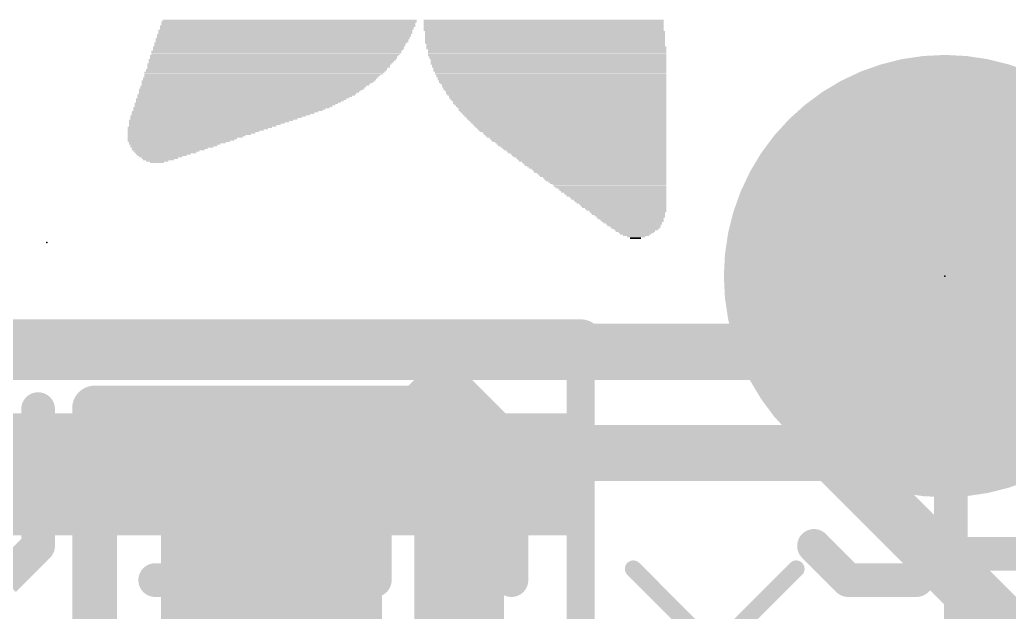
# Model space of a CAD drawing. Extents: x -1.2 to 34.1, y -8.2 to 17.9.
# Drawn here: x 16.133 to 20.612, y 11.726 to 14.405 of the extents above; entities that cross this region are included whole.
import ezdxf

# ---------------------------------------------------------------- set-up
doc = ezdxf.new("R2010")
doc.units = 0
for name, color, linetype in [('1', 12, 'CONTINUOUS'), ('16', 5, 'CONTINUOUS'), ('21', 40, 'CONTINUOUS'), ('22', 6, 'CONTINUOUS'), ('23', 40, 'CONTINUOUS'), ('27', 4, 'CONTINUOUS'), ('29', 253, 'CONTINUOUS'), ('31', 253, 'CONTINUOUS'), ('39', 12, 'CONTINUOUS'), ('41', 12, 'CONTINUOUS'), ('51', 253, 'CONTINUOUS')]:
    doc.layers.add(name, color=color, linetype=linetype)

# ---------------------------------------------------------------- blocks, each defined once
blk = doc.blocks.new('PIE')
at = {"const_width": 0.5}
blk.add_lwpolyline([(0, -0.25, 1), (0, 0.25, 1), (0, -0.25)], format="xyb", dxfattribs=at)
blk = doc.blocks.new('RECT')
blk.add_solid([(-0.5, -0.5), (0.5, -0.5), (-0.5, 0.5), (0.5, 0.5)])

msp = doc.modelspace()

# ---------------------------------------------------------------- linework, layer by layer
at = {"layer": '1'}
for points, const_width in [([(18.122, 12.349), (18.122, 11.449)], 0.4064), ([(4.911, 12.349), (16.422, 12.349)], 0.254)]:
    msp.add_lwpolyline(points, dxfattribs=dict(at, const_width=const_width))
for points, const_width in [([(18.2236, 12.349, 1), (18.0204, 12.349)], 0.2032), ([(16.422, 12.2855, 1), (16.422, 12.4125)], 0.127)]:
    msp.add_lwpolyline(points, format="xyb", dxfattribs=dict(at, const_width=const_width))
at = {"layer": '16', "const_width": 0.254}
for points in [[(13.2762, 12.9032), (20.4504, 12.9032)], [(20.4504, 12.9032), (22.6822, 10.6714)], [(19.812, 12.446), (13.6525, 12.446)], [(21.9075, 10.3505), (19.812, 12.446)]]:
    msp.add_lwpolyline(points, dxfattribs=at)
at = {"layer": '16', "const_width": 0.127}
for points in [[(20.4953, 12.9481, 1), (20.4055, 12.8583)], [(20.4504, 12.8397, 1), (20.4504, 12.9667)], [(19.8569, 12.4909, 1), (19.7671, 12.4011)], [(19.812, 12.3825, 1), (19.812, 12.5095)]]:
    msp.add_lwpolyline(points, format="xyb", dxfattribs=at)
at = {"layer": '21'}
for points, const_width in [([(15.872, 12.949), (18.672, 12.949)], 0.2032), ([(20.392, 10.79), (20.392, 11.99)], 0.1524), ([(20.392, 11.99), (22.992, 11.99)], 0.1524)]:
    msp.add_lwpolyline(points, dxfattribs=dict(at, const_width=const_width))
for points, const_width in [([(18.672, 12.8982, 1), (18.672, 12.9998)], 0.1016), ([(20.4301, 11.99, 1), (20.3539, 11.99)], 0.0762), ([(20.392, 12.0281, 1), (20.392, 11.9519)], 0.0762)]:
    msp.add_lwpolyline(points, format="xyb", dxfattribs=dict(at, const_width=const_width))
at = {"layer": '22', "const_width": 0.1524}
for points in [[(18.0493, 12.7992), (17.74, 12.4899)], [(18.3586, 12.4899), (18.0493, 12.7992)], [(19.728, 12.6446), (19.8826, 12.7992)], [(19.8826, 12.7992), (20.1919, 12.7992)], [(20.1919, 12.7992), (20.3466, 12.6446)], [(16.216, 12.6446), (16.216, 12.026)], [(20.3466, 12.6446), (20.3466, 12.026)], [(16.3706, 12.4899), (16.0613, 12.4899)], [(16.746, 12.4899), (17.2099, 12.4899)], [(17.2099, 12.4899), (17.3646, 12.3353)], [(17.74, 12.4899), (17.74, 11.8713)], [(18.3586, 11.8713), (18.3586, 12.4899)], [(17.3646, 12.3353), (17.3646, 12.026)], [(18.3586, 12.3353), (17.74, 12.3353)], [(16.216, 12.026), (16.0613, 11.8713)], [(17.3646, 12.026), (17.2099, 11.8713)], [(19.8826, 11.8713), (19.728, 12.026)], [(20.3466, 12.026), (20.1919, 11.8713)], [(17.2099, 11.8713), (16.746, 11.8713)], [(20.1919, 11.8713), (19.8826, 11.8713)]]:
    msp.add_lwpolyline(points, dxfattribs=at)
at = {"layer": '22', "const_width": 0.0762}
for points in [[(18.0762, 12.8262, 1), (18.0223, 12.7723)], [(18.0762, 12.7723, 1), (18.0223, 12.8262)], [(19.8826, 12.8373, 1), (19.8826, 12.7611)], [(19.9095, 12.7723, 1), (19.8557, 12.8262)], [(20.2188, 12.8262, 1), (20.165, 12.7723)], [(20.1919, 12.7611, 1), (20.1919, 12.8373)], [(16.2541, 12.6446, 1), (16.1779, 12.6446)], [(20.3847, 12.6446, 1), (20.3085, 12.6446)], [(19.701, 12.6715, 1), (19.7549, 12.6176)], [(20.3196, 12.6176, 1), (20.3735, 12.6715)], [(16.3706, 12.4518, 1), (16.3706, 12.528)], [(16.746, 12.528, 1), (16.746, 12.4518)], [(17.2369, 12.5169, 1), (17.183, 12.463)], [(17.2099, 12.4518, 1), (17.2099, 12.528)], [(17.713, 12.5169, 1), (17.7669, 12.463)], [(17.7781, 12.4899, 1), (17.7019, 12.4899)], [(18.3967, 12.4899, 1), (18.3205, 12.4899)], [(18.3316, 12.463, 1), (18.3855, 12.5169)], [(17.4027, 12.3353, 1), (17.3265, 12.3353)], [(17.74, 12.3734, 1), (17.74, 12.2972)], [(18.3586, 12.2972, 1), (18.3586, 12.3734)], [(17.3376, 12.3083, 1), (17.3915, 12.3622)], [(16.2429, 11.999, 1), (16.189, 12.0529)], [(17.3915, 11.999, 1), (17.3376, 12.0529)], [(19.7549, 12.0529, 1), (19.701, 11.999)], [(20.3735, 11.999, 1), (20.3196, 12.0529)], [(16.1779, 12.026, 1), (16.2541, 12.026)], [(17.3265, 12.026, 1), (17.4027, 12.026)], [(20.3085, 12.026, 1), (20.3847, 12.026)], [(16.746, 11.9094, 1), (16.746, 11.8332)], [(17.183, 11.8983, 1), (17.2369, 11.8444)], [(17.2099, 11.8332, 1), (17.2099, 11.9094)], [(19.8826, 11.9094, 1), (19.8826, 11.8332)], [(19.8557, 11.8444, 1), (19.9095, 11.8983)], [(20.165, 11.8983, 1), (20.2188, 11.8444)], [(20.1919, 11.8332, 1), (20.1919, 11.9094)], [(17.7019, 11.8713, 1), (17.7781, 11.8713)], [(18.3205, 11.8713, 1), (18.3967, 11.8713)]]:
    msp.add_lwpolyline(points, format="xyb", dxfattribs=at)
at = {"layer": '23'}
for p in [(16.256, 13.3985), (20.32, 13.2461)]:
    msp.add_point(p, dxfattribs=at)
at = {"layer": '27', "const_width": 0.0762}
for points in [[(19.4015, 11.4307), (18.91, 11.9222)], [(19.2786, 11.5536), (19.6472, 11.9222)]]:
    msp.add_lwpolyline(points, dxfattribs=at)
at = {"layer": '27', "const_width": 0.0381}
for points in [[(18.9234, 11.9356, 1), (18.8965, 11.9087)], [(19.6607, 11.9087, 1), (19.6337, 11.9356)]]:
    msp.add_lwpolyline(points, format="xyb", dxfattribs=at)
at = {"layer": '29'}
for points, const_width in [([(20.32, 13.9961, 0.4142), (19.57, 13.2461)], 0.4699), ([(20.32, 14.1136, 1), (20.32, 13.8786)], 0.235), ([(21.07, 13.2461, 0.4142), (20.32, 13.9961)], 0.4699), ([(20.32, 13.8786, 1), (20.32, 14.1136)], 0.235), ([(19.6875, 13.2461, 1), (19.4525, 13.2461)], 0.235), ([(19.57, 13.2461, 0.4142), (20.32, 12.4961)], 0.4699), ([(20.32, 12.4961, 0.4142), (21.07, 13.2461)], 0.4699), ([(19.4525, 13.2461, 1), (19.6875, 13.2461)], 0.235), ([(20.32, 12.6136, 1), (20.32, 12.3786)], 0.235), ([(20.32, 12.3786, 1), (20.32, 12.6136)], 0.235)]:
    msp.add_lwpolyline(points, format="xyb", dxfattribs=dict(at, const_width=const_width))
at = {"layer": '39'}
for points, const_width in [([(20.32, 13.9961, 0.4142), (19.57, 13.2461)], 0.5), ([(21.07, 13.2461, 0.4142), (20.32, 13.9961)], 0.5), ([(20.32, 14.1211, 1), (20.32, 13.8711)], 0.25), ([(20.32, 13.8711, 1), (20.32, 14.1211)], 0.25), ([(19.57, 13.2461, 0.4142), (20.32, 12.4961)], 0.5), ([(19.695, 13.2461, 1), (19.445, 13.2461)], 0.25), ([(20.32, 12.4961, 0.4142), (21.07, 13.2461)], 0.5), ([(19.445, 13.2461, 1), (19.695, 13.2461)], 0.25), ([(18.7037, 12.949, 1), (18.6403, 12.949)], 0.0635), ([(18.672, 12.9172, 1), (18.672, 12.9808)], 0.0635), ([(20.32, 12.6211, 1), (20.32, 12.3711)], 0.25), ([(20.32, 12.3711, 1), (20.32, 12.6211)], 0.25)]:
    msp.add_lwpolyline(points, format="xyb", dxfattribs=dict(at, const_width=const_width))
at = {"layer": '39', "const_width": 0.127}
for points in [[(15.872, 12.949), (18.672, 12.949)], [(18.672, 9.149), (18.672, 12.949)]]:
    msp.add_lwpolyline(points, dxfattribs=at)
at = {"layer": '41'}
for points, const_width in [([(20.32, 13.9961, 0.4142), (19.57, 13.2461)], 0.4826), ([(21.07, 13.2461, 0.4142), (20.32, 13.9961)], 0.4826), ([(20.32, 14.1167, 1), (20.32, 13.8755)], 0.2413), ([(20.32, 13.8755, 1), (20.32, 14.1167)], 0.2413), ([(19.6907, 13.2461, 1), (19.4493, 13.2461)], 0.2413), ([(19.57, 13.2461, 0.4142), (20.32, 12.4961)], 0.4826), ([(20.32, 12.4961, 0.4142), (21.07, 13.2461)], 0.4826), ([(19.4493, 13.2461, 1), (19.6907, 13.2461)], 0.2413), ([(20.32, 12.6167, 1), (20.32, 12.3755)], 0.2413), ([(20.32, 12.3755, 1), (20.32, 12.6167)], 0.2413)]:
    msp.add_lwpolyline(points, format="xyb", dxfattribs=dict(at, const_width=const_width))
at = {"layer": '51'}
for points, const_width in [([(16.472, 9.449), (16.472, 12.649)], 0.2032), ([(16.472, 12.649), (18.072, 12.649)], 0.2032), ([(18.072, 12.649), (18.072, 9.449)], 0.2032), ([(20.442, 5.89), (20.442, 11.99)], 0.1524), ([(20.442, 11.99), (24.692, 11.99)], 0.1524)]:
    msp.add_lwpolyline(points, dxfattribs=dict(at, const_width=const_width))
for points, const_width in [([(16.5228, 12.649, 1), (16.4212, 12.649)], 0.1016), ([(16.472, 12.6998, 1), (16.472, 12.5982)], 0.1016), ([(18.1228, 12.649, 1), (18.0212, 12.649)], 0.1016), ([(18.072, 12.5982, 1), (18.072, 12.6998)], 0.1016), ([(20.4801, 11.99, 1), (20.4039, 11.99)], 0.0762), ([(20.442, 12.0281, 1), (20.442, 11.9519)], 0.0762)]:
    msp.add_lwpolyline(points, format="xyb", dxfattribs=dict(at, const_width=const_width))

# ---------------------------------------------------------------- block references
at = {"layer": '1'}
msp.add_blockref('PIE', (20.32, 13.2461), dxfattribs=at)
at = {"layer": '1', "xscale": 0.45, "yscale": 0.9, "rotation": 90}
for p in [(16.422, 12.349), (18.122, 12.349)]:
    msp.add_blockref('RECT', p, dxfattribs=at)
at = {"layer": '21'}
for p, xscale, yscale in [((17.3451, 14.3764), 1.1557, 0.0064), ((17.3482, 14.3891), 1.1494, 0.0064), ((17.3482, 14.3828), 1.1494, 0.0063), ((17.3514, 14.3955), 1.1557, 0.0063), ((17.3545, 14.4018), 1.1493, 0.0064), ((18.5039, 14.4018), 1.0858, 0.0064), ((18.5039, 14.3955), 1.0858, 0.0063), ((18.5039, 14.3891), 1.0858, 0.0064), ((18.5039, 14.3828), 1.0858, 0.0063), ((18.5039, 14.3764), 1.0858, 0.0064), ((17.3292, 14.3383), 1.1493, 0.0064), ((17.3292, 14.332), 1.1493, 0.0063), ((17.3355, 14.3574), 1.1494, 0.0063), ((17.3355, 14.351), 1.1494, 0.0064), ((17.3355, 14.3447), 1.1494, 0.0063), ((17.3419, 14.3701), 1.1493, 0.0063), ((17.3419, 14.3637), 1.1493, 0.0064), ((18.5039, 14.3701), 1.0858, 0.0063), ((18.5039, 14.3637), 1.0858, 0.0064), ((18.5039, 14.3574), 1.0858, 0.0063), ((18.5102, 14.351), 1.0859, 0.0064), ((18.5102, 14.3447), 1.0859, 0.0063), ((18.5102, 14.3383), 1.0859, 0.0064), ((18.5102, 14.332), 1.0859, 0.0063), ((17.3133, 14.3002), 1.143, 0.0064), ((17.3101, 14.2939), 1.1366, 0.0063), ((17.3101, 14.2875), 1.1366, 0.0064), ((17.3228, 14.3193), 1.1494, 0.0063), ((17.3196, 14.3129), 1.143, 0.0064), ((17.3196, 14.3066), 1.143, 0.0063), ((17.326, 14.3256), 1.143, 0.0064), ((18.5102, 14.3256), 1.0859, 0.0064), ((18.5102, 14.3193), 1.0859, 0.0063), ((18.5102, 14.3129), 1.0859, 0.0064), ((18.5102, 14.3066), 1.0859, 0.0063), ((18.5102, 14.3002), 1.0859, 0.0064), ((18.5135, 14.2939), 1.0795, 0.0063), ((18.5135, 14.2875), 1.0795, 0.0064), ((17.2847, 14.2431), 1.124, 0.0063), ((17.2943, 14.2621), 1.1303, 0.0064), ((17.2943, 14.2558), 1.1303, 0.0063), ((17.2911, 14.2494), 1.1239, 0.0064), ((17.3038, 14.2812), 1.1367, 0.0063), ((17.3038, 14.2748), 1.1367, 0.0064), ((17.3006, 14.2685), 1.1303, 0.0063), ((18.5166, 14.2812), 1.0858, 0.0063), ((18.5166, 14.2748), 1.0858, 0.0064), ((18.5198, 14.2685), 1.0795, 0.0063), ((18.5198, 14.2621), 1.0795, 0.0064), ((18.5198, 14.2558), 1.0795, 0.0063), ((18.5198, 14.2494), 1.0795, 0.0064), ((18.5198, 14.2431), 1.0795, 0.0063), ((17.2625, 14.205), 1.1049, 0.0063), ((17.2593, 14.1986), 1.0986, 0.0064), ((17.2752, 14.224), 1.1176, 0.0064), ((17.272, 14.2177), 1.1112, 0.0063), ((17.2689, 14.2113), 1.1049, 0.0064), ((17.2815, 14.2367), 1.1176, 0.0064), ((17.2815, 14.2304), 1.1176, 0.0063), ((18.523, 14.2367), 1.0731, 0.0064), ((18.523, 14.2304), 1.0731, 0.0063), ((18.5261, 14.224), 1.0668, 0.0064), ((18.5261, 14.2177), 1.0668, 0.0063), ((18.5261, 14.2113), 1.0668, 0.0064), ((18.5261, 14.205), 1.0668, 0.0063), ((18.5293, 14.1986), 1.0604, 0.0064), ((17.237, 14.1605), 1.0795, 0.0064), ((17.2402, 14.1669), 1.0859, 0.0063), ((17.2307, 14.1542), 1.0668, 0.0063), ((17.2498, 14.1796), 1.0922, 0.0063), ((17.2466, 14.1732), 1.0858, 0.0064), ((17.2593, 14.1923), 1.0986, 0.0063), ((17.253, 14.1859), 1.0859, 0.0064), ((18.5293, 14.1923), 1.0604, 0.0063), ((18.5325, 14.1859), 1.0541, 0.0064), ((18.5325, 14.1796), 1.0541, 0.0063), ((18.5325, 14.1732), 1.0541, 0.0064), ((18.5357, 14.1669), 1.0477, 0.0063), ((18.5357, 14.1605), 1.0477, 0.0064), ((18.5388, 14.1542), 1.0414, 0.0063), ((17.1989, 14.1097), 1.0287, 0.0064), ((17.2085, 14.1224), 1.0478, 0.0064), ((17.2021, 14.1161), 1.0351, 0.0063), ((17.2117, 14.1288), 1.0541, 0.0063), ((17.2212, 14.1415), 1.0604, 0.0063), ((17.2181, 14.1351), 1.0541, 0.0064), ((17.2276, 14.1478), 1.0605, 0.0064), ((18.5388, 14.1478), 1.0414, 0.0064), ((18.542, 14.1415), 1.035, 0.0063), ((18.542, 14.1351), 1.035, 0.0064), ((18.5451, 14.1288), 1.0287, 0.0063), ((18.5451, 14.1224), 1.0287, 0.0064), ((18.5483, 14.1161), 1.0223, 0.0063), ((18.5515, 14.1097), 1.016, 0.0064), ((17.1577, 14.0653), 0.9842, 0.0063), ((17.1799, 14.0907), 1.016, 0.0063), ((17.1736, 14.0843), 1.0033, 0.0064), ((17.1704, 14.078), 0.997, 0.0063), ((17.164, 14.0716), 0.9843, 0.0064), ((17.1895, 14.1034), 1.0223, 0.0063), ((17.1863, 14.097), 1.016, 0.0064), ((18.5515, 14.1034), 1.016, 0.0063), ((18.5547, 14.097), 1.0096, 0.0064), ((18.5547, 14.0907), 1.0096, 0.0063), ((18.5579, 14.0843), 1.0033, 0.0064), ((18.5611, 14.078), 0.9969, 0.0063), ((18.5611, 14.0716), 0.9969, 0.0064), ((18.5642, 14.0653), 0.9906, 0.0063), ((17.1069, 14.0208), 0.908, 0.0064), ((17.1133, 14.0272), 0.9207, 0.0063), ((17.1227, 14.0335), 0.9271, 0.0064), ((17.1291, 14.0399), 0.9398, 0.0063), ((17.1355, 14.0462), 0.9525, 0.0064), ((17.1514, 14.0589), 0.9715, 0.0064), ((17.145, 14.0526), 0.9588, 0.0063), ((18.5674, 14.0589), 0.9842, 0.0064), ((18.5674, 14.0526), 0.9842, 0.0063), ((18.5706, 14.0462), 0.9779, 0.0064), ((18.5738, 14.0399), 0.9715, 0.0063), ((18.5769, 14.0335), 0.9652, 0.0064), ((18.5769, 14.0272), 0.9652, 0.0063), ((18.5801, 14.0208), 0.9588, 0.0064), ((17.0307, 13.97), 0.7938, 0.0064), ((17.0529, 13.9827), 0.8255, 0.0064), ((17.0434, 13.9764), 0.8064, 0.0063), ((17.0625, 13.9891), 0.8445, 0.0063), ((17.091, 14.0081), 0.889, 0.0064), ((17.0815, 14.0018), 0.87, 0.0063), ((17.0752, 13.9954), 0.8573, 0.0064), ((17.1006, 14.0145), 0.8953, 0.0063), ((18.5832, 14.0145), 0.9525, 0.0063), ((18.5864, 14.0081), 0.9461, 0.0064), ((18.5896, 14.0018), 0.9398, 0.0063), ((18.5896, 13.9954), 0.9398, 0.0064), ((18.5928, 13.9891), 0.9334, 0.0063), ((18.596, 13.9827), 0.9271, 0.0064), ((18.5992, 13.9764), 0.9207, 0.0063), ((18.6023, 13.97), 0.9144, 0.0064), ((16.999, 13.951), 0.7429, 0.0063), ((16.9895, 13.9446), 0.7239, 0.0064), ((16.9799, 13.9383), 0.7048, 0.0063), ((16.9704, 13.9319), 0.6858, 0.0064), ((16.9609, 13.9256), 0.6667, 0.0063), ((17.0212, 13.9637), 0.7747, 0.0063), ((17.0116, 13.9573), 0.7557, 0.0064), ((18.6055, 13.9637), 0.908, 0.0063), ((18.6087, 13.9573), 0.9017, 0.0064), ((18.6119, 13.951), 0.8953, 0.0063), ((18.615, 13.9446), 0.889, 0.0064), ((18.6182, 13.9383), 0.8826, 0.0063), ((18.6213, 13.9319), 0.8763, 0.0064), ((18.6245, 13.9256), 0.8699, 0.0063), ((16.9386, 13.9129), 0.635, 0.0063), ((16.9291, 13.9065), 0.616, 0.0064), ((16.9005, 13.8875), 0.5588, 0.0063), ((16.8878, 13.8811), 0.5334, 0.0064), ((16.9482, 13.9192), 0.6541, 0.0064), ((16.9196, 13.9002), 0.5969, 0.0063), ((16.9101, 13.8938), 0.5779, 0.0064), ((18.6277, 13.9192), 0.8636, 0.0064), ((18.6309, 13.9129), 0.8572, 0.0063), ((18.6341, 13.9065), 0.8509, 0.0064), ((18.6373, 13.9002), 0.8445, 0.0063), ((18.6436, 13.8938), 0.8318, 0.0064), ((18.6468, 13.8875), 0.8255, 0.0063), ((18.65, 13.8811), 0.8191, 0.0064), ((16.8624, 13.862), 0.4826, 0.0063), ((16.8529, 13.8557), 0.4636, 0.0064), ((16.8815, 13.8748), 0.5207, 0.0063), ((16.8688, 13.8684), 0.4953, 0.0064), ((16.8466, 13.8494), 0.4381, 0.0063), ((16.8339, 13.843), 0.4127, 0.0064), ((16.8307, 13.8367), 0.3937, 0.0063), ((18.6531, 13.8748), 0.8128, 0.0063), ((18.6594, 13.8684), 0.8001, 0.0064), ((18.6626, 13.862), 0.7937, 0.0063), ((18.6658, 13.8557), 0.7874, 0.0064), ((18.6722, 13.8494), 0.7747, 0.0063), ((18.6754, 13.843), 0.7683, 0.0064), ((18.6785, 13.8367), 0.762, 0.0063), ((16.8211, 13.8303), 0.3747, 0.0064), ((16.8117, 13.8239), 0.3429, 0.0063), ((16.8053, 13.8176), 0.3302, 0.0064), ((16.7958, 13.8113), 0.2985, 0.0063), ((16.7926, 13.8049), 0.2794, 0.0064), ((16.783, 13.7986), 0.2477, 0.0063), ((16.7767, 13.7922), 0.2222, 0.0064), ((18.6849, 13.8303), 0.7493, 0.0064), ((18.6881, 13.8239), 0.7429, 0.0063), ((18.6912, 13.8176), 0.7366, 0.0064), ((18.6975, 13.8113), 0.7239, 0.0063), ((18.7007, 13.8049), 0.7175, 0.0064), ((18.7071, 13.7986), 0.7048, 0.0063), ((18.7103, 13.7922), 0.6985, 0.0064), ((16.7704, 13.7858), 0.1969, 0.0063), ((16.7672, 13.7795), 0.1651, 0.0064), ((16.7609, 13.7732), 0.1397, 0.0063), ((16.7545, 13.7668), 0.1016, 0.0064), ((16.7545, 13.7605), 0.0635, 0.0063), ((18.7135, 13.7858), 0.6921, 0.0063), ((18.7198, 13.7795), 0.6794, 0.0064), ((18.723, 13.7732), 0.6731, 0.0063), ((18.7262, 13.7668), 0.6667, 0.0064), ((18.7325, 13.7605), 0.654, 0.0063), ((18.7356, 13.7541), 0.6477, 0.0064), ((18.7388, 13.7477), 0.6413, 0.0063), ((18.7452, 13.7414), 0.6286, 0.0064), ((18.7484, 13.7351), 0.6223, 0.0063), ((18.7547, 13.7287), 0.6096, 0.0064), ((18.7579, 13.7224), 0.6032, 0.0063), ((18.7611, 13.716), 0.5969, 0.0064), ((18.7674, 13.7096), 0.5842, 0.0063), ((18.7706, 13.7033), 0.5778, 0.0064), ((18.7737, 13.697), 0.5715, 0.0063), ((18.7801, 13.6906), 0.5588, 0.0064), ((18.7833, 13.6843), 0.5524, 0.0063), ((18.7865, 13.6779), 0.5461, 0.0064), ((18.7928, 13.6715), 0.5334, 0.0063), ((18.796, 13.6652), 0.527, 0.0064), ((18.8024, 13.6589), 0.5143, 0.0063), ((18.8055, 13.6525), 0.508, 0.0064), ((18.8087, 13.6462), 0.5016, 0.0063), ((18.815, 13.6398), 0.4889, 0.0064), ((18.8182, 13.6334), 0.4826, 0.0063), ((18.8214, 13.6271), 0.4762, 0.0064), ((18.8278, 13.6208), 0.4635, 0.0063), ((18.8309, 13.6144), 0.4572, 0.0064), ((18.8341, 13.6081), 0.4508, 0.0063), ((18.8405, 13.6017), 0.4381, 0.0064), ((18.8436, 13.5953), 0.4318, 0.0063), ((18.8499, 13.589), 0.4191, 0.0064), ((18.8531, 13.5827), 0.4127, 0.0063), ((18.8563, 13.5763), 0.4064, 0.0064), ((18.8627, 13.57), 0.3937, 0.0063), ((18.8659, 13.5636), 0.3873, 0.0064), ((18.869, 13.5572), 0.381, 0.0063), ((18.8754, 13.5509), 0.3683, 0.0064), ((18.8786, 13.5446), 0.3619, 0.0063), ((18.8849, 13.5382), 0.3492, 0.0064), ((18.8849, 13.5319), 0.3366, 0.0063), ((18.8881, 13.5255), 0.3302, 0.0064), ((18.8945, 13.5191), 0.3175, 0.0063), ((18.8976, 13.5128), 0.3112, 0.0064), ((18.8976, 13.5065), 0.2984, 0.0063), ((18.904, 13.5001), 0.2857, 0.0064), ((18.9071, 13.4938), 0.2794, 0.0063), ((18.9072, 13.4874), 0.2667, 0.0064), ((18.9135, 13.4811), 0.254, 0.0063), ((18.9135, 13.4747), 0.2413, 0.0064), ((18.9198, 13.4684), 0.2286, 0.0063), ((18.9199, 13.462), 0.2159, 0.0064), ((18.923, 13.4557), 0.1968, 0.0063), ((18.9198, 13.4493), 0.1778, 0.0064), ((18.923, 13.443), 0.1588, 0.0063), ((18.9199, 13.4366), 0.1397, 0.0064), ((18.923, 13.4303), 0.1206, 0.0063), ((18.923, 13.4239), 0.0826, 0.0064), ((18.9198, 13.4176), 0.0508, 0.0063)]:
    msp.add_blockref('RECT', p, dxfattribs=dict(at, xscale=xscale, yscale=yscale))
at = {"layer": '29', "xscale": 1.1016, "yscale": 1.1016}
msp.add_blockref('PIE', (20.32, 13.2461), dxfattribs=at)
at = {"layer": '29', "xscale": 0.5516, "yscale": 1.0016, "rotation": 90}
for p in [(16.422, 12.349), (18.122, 12.349)]:
    msp.add_blockref('RECT', p, dxfattribs=at)
at = {"layer": '31', "xscale": 0.45, "yscale": 0.9, "rotation": 90}
for p in [(16.422, 12.349), (18.122, 12.349)]:
    msp.add_blockref('RECT', p, dxfattribs=at)
at = {"layer": '51', "xscale": 3.1, "rotation": 90}
msp.add_blockref('RECT', (17.272, 11.049), dxfattribs=at)

doc.saveas('drawing.dxf')
